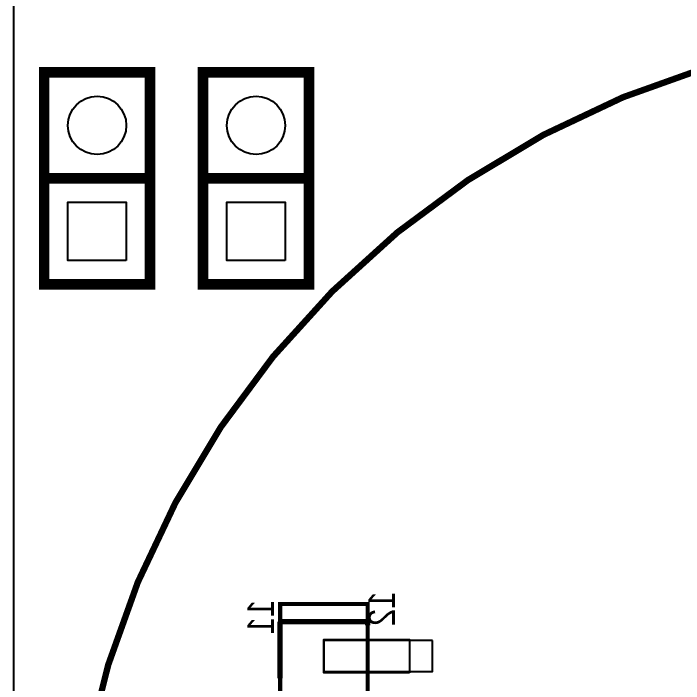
# Model space of a CAD drawing. Extents: x -163 to 81, y -104 to 74.
# Drawn here: x -125.32 to -109.26, y -25.2 to -9.12 of the extents above; entities that cross this region are included whole.
import ezdxf

# ---------------------------------------------------------------- set-up
doc = ezdxf.new("R2010")
doc.units = 0
for name, color, linetype in [('BG_OUTLINE', 254, 'CONTINUOUS'), ('PG_DISPLAY_TOP', 85, 'CONTINUOUS'), ('PG_SILKSCREEN_TOP', 7, 'CONTINUOUS'), ('PIN_TOP', 143, 'CONTINUOUS')]:
    doc.layers.add(name, color=color, linetype=linetype)

msp = doc.modelspace()

# ---------------------------------------------------------------- linework, layer by layer
at = {"layer": 'BG_OUTLINE'}
msp.add_lwpolyline([(-125.323854, -63.92799), (74.676, -63.92799), (74.676, 66.072004), (-125.323854, 66.072004)], close=True, dxfattribs=at)
at = {"layer": 'PG_DISPLAY_TOP', "const_width": 0.1524}
msp.add_lwpolyline([(-102.489, -9.4996, 1), (-102.489, -52.4764, 1), (-102.489, -9.4996)], format="xyb", dxfattribs=at)
at = {"layer": 'PG_DISPLAY_TOP', "const_width": 0.100076}
msp.add_lwpolyline([(-118.931436, -30.8864), (-118.931436, -39.38651), (-116.831364, -39.38651), (-116.831364, -23.286466), (-118.931436, -23.286466), (-118.931436, -30.8864)], dxfattribs=at)
at = {"layer": 'PG_DISPLAY_TOP'}
msp.add_lwpolyline([(-115.281456, -24.166322), (-117.8814, -24.166322), (-117.8814, -24.906478), (-115.281456, -24.906478)], close=True, dxfattribs=at)
at = {"layer": 'PG_SILKSCREEN_TOP', "const_width": 0.127}
msp.add_lwpolyline([(-102.489, -9.4996, 1), (-102.489, -52.4764)], format="xyb", dxfattribs=at)
at = {"layer": 'PG_SILKSCREEN_TOP'}
for points, const_width in [([(-124.587, -15.621), (-124.587, -10.541), (-122.047, -10.541), (-122.047, -15.621), (-124.587, -15.621)], 0.254), ([(-120.777, -15.621), (-120.777, -10.541), (-118.237, -10.541), (-118.237, -15.621), (-120.777, -15.621)], 0.254), ([(-124.587, -13.081), (-122.047, -13.081)], 0.254), ([(-120.777, -13.081), (-118.237, -13.081)], 0.254), ([(-118.931436, -25.072848), (-118.931436, -23.711408)], 0.127), ([(-118.931436, -23.711408), (-116.831364, -23.711408)], 0.127), ([(-116.831364, -23.711408), (-116.831364, -23.802848)], 0.127)]:
    msp.add_lwpolyline(points, dxfattribs=dict(at, const_width=const_width))
at = {"layer": 'PIN_TOP'}
for points in [[(-122.6185, -15.0495), (-124.0155, -15.0495), (-124.0155, -13.6525), (-122.6185, -13.6525)], [(-118.8085, -15.0495), (-120.2055, -15.0495), (-120.2055, -13.6525), (-118.8085, -13.6525)], [(-115.831493, -24.93645), (-117.881527, -24.93645), (-117.881527, -24.13635), (-115.831493, -24.13635)]]:
    msp.add_lwpolyline(points, close=True, dxfattribs=at)
for centre in [(-123.317, -11.811), (-119.507, -11.811)]:
    msp.add_circle(centre, 0.6985, dxfattribs=at)

# ---------------------------------------------------------------- texts
at = {"layer": 'PG_DISPLAY_TOP', "text_generation_flag": 2, "width": 0.88}
for s, p in [('12', (-116.181378, -22.986492)), ('11', (-119.081296, -23.18639))]:
    msp.add_text(s, height=0.635, rotation=90, dxfattribs=at).set_placement(p)

doc.saveas('drawing.dxf')
